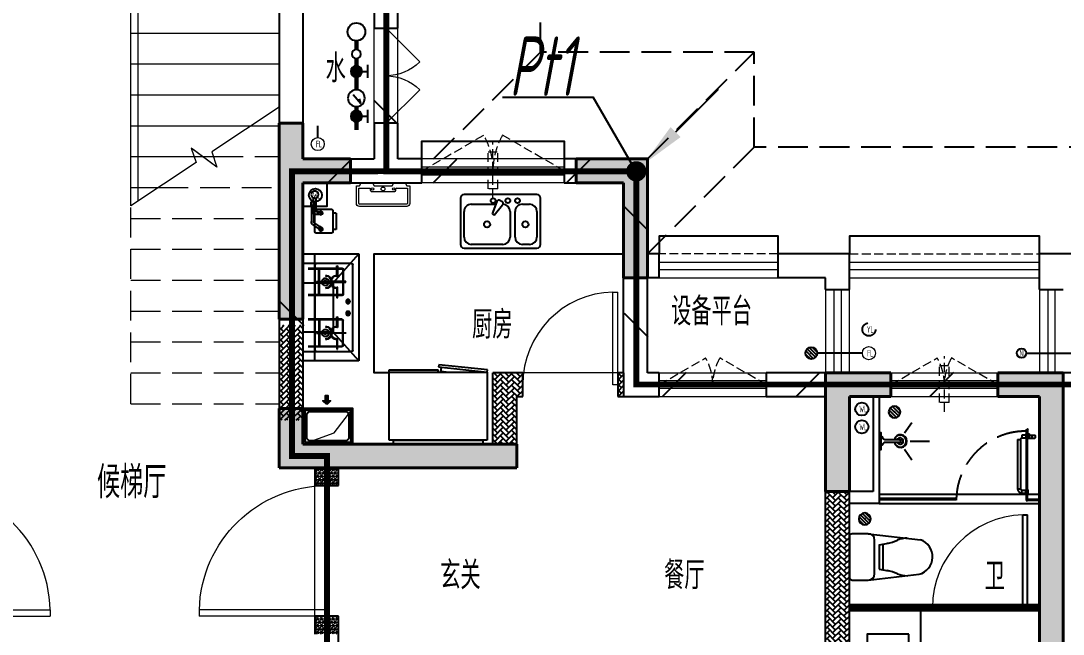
# Model space of a CAD drawing. Extents: x 3753737 to 4713801, y -857380 to 24339.
# Drawn here: x 4136638 to 4145413, y -768762 to -763600 of the extents above; entities that cross this region are included whole.
import ezdxf
from ezdxf.enums import TextEntityAlignment as Align

# ---------------------------------------------------------------- set-up
doc = ezdxf.new("R2010")
doc.units = 0
doc.header["$LTSCALE"] = 1000
doc.header["$MEASUREMENT"] = 0
for name, pattern in [('#P_--_20B1_001_t3$0$DASH', [0.35, 0.25, -0.1]), ('CENTER2', [1.125, 0.75, -0.125, 0.125, -0.125]), ('DASH', [0.35, 0.25, -0.1]), ('HIDDEN', [0.375, 0.25, -0.125])]:
    doc.linetypes.add(name, pattern=pattern)
doc.layers.get('0').update_dxf_attribs({"linetype": 'CONTINUOUS'})
for name, color, linetype in [('!!电气', 1, 'CONTINUOUS'), ('AH-FURNITURE', 1, 'CONTINUOUS'), ('CURTWALL', 4, 'CONTINUOUS'), ('DIM-照明', 7, 'CONTINUOUS'), ('IP-bath&kitchen-JOHNSON', 4, 'CONTINUOUS'), ('LVTRY', 252, 'CONTINUOUS'), ('LWIRE', 4, 'CONTINUOUS'), ('P-bath&kitchen-JOHNSON', 4, 'CONTINUOUS'), ('SHTLN', 4, 'CONTINUOUS'), ('VPIPE-中水', 122, 'CONTINUOUS'), ('VPIPE-凝结', 150, 'CONTINUOUS'), ('VPIPE-给水', 3, 'TG_J'), ('VPIPE-雨水', 4, 'DASH'), ('WALL', 252, 'CONTINUOUS'), ('WIRE-接地', 2, 'CONTINUOUS'), ('保温', 6, 'CONTINUOUS'), ('卫生间', 6, 'CONTINUOUS'), ('建筑-排气道', 252, 'CONTINUOUS'), ('污水', 3, 'CONTINUOUS'), ('看线', 185, 'CONTINUOUS'), ('给水', 4, 'CONTINUOUS')]:
    doc.layers.add(name, color=color, linetype=linetype)
for name, color, linetype, lineweight in [('COLUMN', 252, 'CONTINUOUS', 40), ('DIM_SYMB', 252, 'CONTINUOUS', 20), ('PUB_HATCH', 8, 'CONTINUOUS', 9), ('PUB_TEXT', 7, 'CONTINUOUS', 20), ('STAIR', 252, 'CONTINUOUS', 20), ('VPIPE-废水', 31, 'TG_F', 18), ('WINDOW', 146, 'CONTINUOUS', 20), ('平面-栏杆', 56, 'CONTINUOUS', 15), ('平面-看线', 252, 'CONTINUOUS', 15), ('平面-空调室内机', 176, 'CONTINUOUS', 9), ('平面-空调预留孔', 252, 'CONTINUOUS', 15), ('立面-洞口示意', 252, 'CONTINUOUS', 13)]:
    doc.layers.add(name, color=color, linetype=linetype, lineweight=lineweight)
doc.styles.add('_TCH_DIM', font='SIMPLEX', dxfattribs={"bigfont": 'GBCBIG'})
doc.styles.add('DIM_FONT', font='SIMPLEX', dxfattribs={"width": 0.7, "bigfont": 'GBCBIG'})
doc.styles.add('HZTXT', font='gbeitc.shx', dxfattribs={"width": 0.8, "height": 400, "bigfont": 'hztxt.shx'})
doc.styles.get("Standard").update_dxf_attribs({"font": 'gbenor.shx', "bigfont": 'gbcbig.shx'})
doc.styles.add('TG_LINETYPE', font='SIMPLEX', dxfattribs={"width": 0.8, "height": 3, "bigfont": 'HZTXT'})
doc.linetypes.add('TG_F', pattern='A,2,-0.3,["F",TG_LINETYPE,S=0.1,R=0,X=-0.23,Y=-0.15],0', length=2.3)
doc.linetypes.add('TG_J', pattern='A,2,-0.22,["J",TG_LINETYPE,S=0.1,R=0,X=-0.18,Y=-0.15],0', length=2.22)
pattern_1 = [(45, (0, 0), (0, 47.4157523), [100.584, -33.528]), (135, (23.708, 23.708), (3e-15, 47.4157523), [100.584, -33.528])]
pattern_2 = [(90, (0, 0), (-16.49778, 1e-15), [9.525, -19.05]), (210, (0, 0), (8.24889, -14.2874966), [9.525, -19.05]), (150, (6e-16, 9.525), (-8.24889, -14.2874966), [9.525, -19.05])]

# ---------------------------------------------------------------- blocks, each defined once
blk = doc.blocks.new('rtyg7uyhg')
at = {"layer": 'LVTRY'}
for p, q in [((193590.3, 45458.1), (193590.3, 45069.5)), ((194234.6, 45488.8), (193621, 45488.8)), ((194265.3, 45069.5), (194265.3, 45458.1)), ((193682.3, 45407), (193887.8, 45407)), ((193896.4, 45429.9), (193857.6, 45326.3)), ((193875.3, 45316), (193945.6, 45401.5)), ((193925.8, 45440.4), (193940.1, 45432.2)), ((194111.9, 45407), (194173.3, 45407)), ((193621, 45130.8), (193621, 45345.6)), ((193857.6, 45326.3), (193875.3, 45316)), ((194009.6, 45345.6), (194009.6, 45130.8)), ((194050.5, 45130.8), (194050.5, 45345.6)), ((194234.6, 45345.6), (194234.6, 45130.8)), ((193621, 45038.8), (194234.6, 45038.8)), ((193948.3, 45069.5), (193682.3, 45069.5)), ((194173.3, 45069.5), (194111.9, 45069.5))]:
    blk.add_line(p, q, dxfattribs=at)
for centre, radius in [((193866.4, 45437.7), 20.5), ((193989.2, 45437.7), 20.5), ((194071, 45437.7), 20.5), ((193815.3, 45238.2), 25.6), ((194137.5, 45238.2), 25.6)]:
    blk.add_circle(centre, radius, dxfattribs=at)
for centre, radius, start, end in [((193621, 45458.1), 30.7, 89.99999, 179.99999), ((194234.6, 45458.1), 30.7, 359.99999, 89.99999), ((193682.3, 45345.6), 61.4, 89.99999, 179.99999), ((193915.6, 45422.7), 20.5, 59.99999, 159.46231), ((193929.8, 45414.5), 20.5, 320.53767, 59.99999), ((193948.3, 45345.6), 61.4, 359.99999, 89.99999), ((194111.9, 45345.6), 61.4, 89.99999, 179.99999), ((194173.3, 45345.6), 61.4, 359.99999, 89.99999), ((193682.3, 45130.8), 61.4, 179.99999, 269.99999), ((193948.3, 45130.8), 61.4, 269.99999, 359.99999), ((194111.9, 45130.8), 61.4, 179.99999, 269.99999), ((194173.3, 45130.8), 61.4, 269.99999, 359.99999), ((193621, 45069.5), 30.7, 179.99999, 269.99999), ((194234.6, 45069.5), 30.7, 269.99999, 359.99999)]:
    blk.add_arc(centre, radius, start, end, dxfattribs=at)
at = {"layer": 'LVTRY', "style": 'DIM_FONT', "width": 0.8, "flags": 9}
for tag in ['YSIZE', 'XSIZE']:
    blk.add_attdef(tag, (193927.8, 45487.8), '', height=0.5, rotation=89.99999, dxfattribs=at)
blk = doc.blocks.new('A$C60D053AF')
at = {"layer": 'AH-FURNITURE', "color": 8}
for p, q in [((192.5, -71), (327.6, -71)), ((355.9, -82.7), (384.2, -129)), ((232.5, -90), (128.3, -90)), ((232.5, -110), (128.3, -110)), ((192.5, -91), (327.6, -91)), ((245, -129.5), (245, -122.5)), ((265, -129.5), (265, -122.5)), ((341.7, -96.9), (370, -143.2)), ((255, -281), (255, -251)), ((393, -281), (393, -251)), ((255, -281), (393, -281))]:
    blk.add_line(p, q, dxfattribs=at)
for points in [[(170, -68, 1), (170, -94), (192.5, -94), (192.5, -68)], [(268, -122.5), (268, -107, 0.414214), (248, -87), (232.5, -87), (232.5, -113), (242, -113), (242, -122.5)], [(234, -251), (414, -251, 0.414214), (424, -241), (424, -111, 0.414214), (414, -101), (234, -101, 0.414214), (224, -111), (224, -241, 0.414214)], [(242, -152, 1), (268, -152), (268, -129.5), (242, -129.5)], [(383.8, -161.2, 1), (402.2, -142.8), (386.3, -126.9), (367.9, -145.3)]]:
    blk.add_lwpolyline(points, format="xyb", close=True, dxfattribs=at)
for centre, radius in [((100, -100), 30), ((255, -152), 15), ((255, -152), 10), ((393, -152), 15), ((393, -152), 10)]:
    blk.add_circle(centre, radius, dxfattribs=at)
for radius in [40, 20]:
    blk.add_arc((327.6, -111), radius, 45, 90, dxfattribs=at)
blk = doc.blocks.new('A-Kitchen-7')
at = {"layer": 'LVTRY'}
for p, q in [((-519, 780), (-7, 834)), ((-515, 756), (-519, 780)), ((-4, 811), (-515, 756)), ((-29, 767), (-35, 806)), ((-7, 834), (-4, 811)), ((515, 780), (0, 780)), ((0, 756), (0, 780)), ((515, 756), (515, 780)), ((515, 756), (-515, 756)), ((-515, 756), (-515, 40)), ((-486, 761), (-485, 756)), ((-29, 767), (-112, 756)), ((515, 40), (515, 756)), ((-515, 40), (515, 40))]:
    blk.add_line(p, q, dxfattribs=at)
blk.add_lwpolyline([(-469, 40), (-469, 0), (469, 0), (469, 40)], close=True, dxfattribs=at)
blk = doc.blocks.new('FRSDFDGDGDRGDR')
at = {"layer": '平面-空调预留孔', "color": 252}
for p, q in [((699618.9, 775447.8), (699746.3, 775447.8)), ((699746.3, 775447.8), (699746.3, 775355.4)), ((699612.3, 775044), (699612.3, 775441.2)), ((699719.9, 775342.2), (699719.9, 775143)), ((699726.5, 775348.8), (699739.7, 775348.8)), ((699726.5, 775136.4), (699739.7, 775136.4)), ((699746.3, 775129.8), (699746.3, 775037.4)), ((699746.3, 775037.4), (699618.9, 775037.4))]:
    blk.add_line(p, q, dxfattribs=at)
blk.add_lwpolyline([(699766.1, 775166.7), (699792.5, 775153.5), (699792.5, 775057.2), (699766.1, 775044), (699766.1, 775017.6), (699618.9, 775017.6, -0.414214), (699592.5, 775044), (699592.5, 775441.2, -0.414214), (699618.9, 775467.6), (699766.1, 775467.6), (699766.1, 775441.2), (699792.5, 775428), (699792.5, 775331.6), (699766.1, 775318.4)], format="xyb", close=True, dxfattribs=at)
for centre, radius in [((699739.7, 775331.6), 10.6), ((699739.7, 775243.2), 15.8), ((699739.7, 775153.5), 10.6)]:
    blk.add_circle(centre, radius, dxfattribs=at)
for centre, start, end in [((699618.9, 775441.2), 90, 180), ((699726.5, 775342.2), 90, 180), ((699739.7, 775355.4), 270, 360), ((699726.5, 775143), 180, 270), ((699739.7, 775129.8), 0, 90), ((699618.9, 775044), 180, 270)]:
    blk.add_arc(centre, 6.6, start, end, dxfattribs=at)
blk = doc.blocks.new('*U136')
h = blk.add_hatch(color=5)
h.set_gradient(color1=(0, 0, 255), rotation=180, tint=1)
h.paths.add_polyline_path([(0, 0), (-6.35, -6.35), (-6.35, -2.159), (-15, -2.159), (-15, 2.159), (-6.35, 2.159), (-6.35, 6.35)])
at = {"color": 0, "linetype": 'Continuous'}
blk.add_lwpolyline([(0, 0), (-6.35, -6.35), (-6.35, -2.159), (-15, -2.159), (-15, 2.159), (-6.35, 2.159), (-6.35, 6.35)], close=True, dxfattribs=at)
blk = doc.blocks.new('GDGDRGDRGRD')
at = {"layer": 'PUB_HATCH'}
blk.add_hatch(color=252, dxfattribs=at).paths.add_polyline_path([(430319.8, 370173.6), (430319.8, 370443.6), (430179.8, 370443.6), (430179.8, 370428.6), (430284.8, 370428.6), (430304.8, 370408.6), (430304.8, 370208.6), (430284.8, 370188.6), (429964.8, 370188.6), (429944.8, 370208.6), (429944.8, 370408.6), (429964.8, 370428.6), (430069.8, 370428.6), (430069.8, 370443.6), (429929.8, 370443.6), (429929.8, 370173.6)])
at = {"layer": 'LVTRY', "color": 251}
for p, q in [((430080.5, 371515.4), (429864.6, 371758.3)), ((430334.8, 371758.3), (429864.6, 371758.3)), ((429864.6, 371758.3), (429864.6, 370858.3)), ((430234.8, 370858.3), (430234.8, 371758.3)), ((430334.8, 371515.4), (430080.5, 371515.4)), ((430080.5, 371515.4), (430080.5, 371100.3)), ((429864.6, 370858.3), (430080.5, 371100.3)), ((430080.5, 371100.3), (430334.8, 371100.3)), ((429864.6, 370858.3), (430334.8, 370858.3))]:
    blk.add_line(p, q, dxfattribs=at)
at = {"layer": 'LVTRY'}
for p, q in [((429914.8, 370948.3), (429914.8, 371668.3)), ((429924.8, 371678.3), (430324.8, 371678.3)), ((429994.8, 371628.3), (429994.8, 371418.3)), ((429999.8, 371628.3), (429999.8, 371418.3)), ((430289.8, 371638.3), (430004.8, 371638.3)), ((430289.8, 371633.3), (430004.8, 371633.3)), ((430045.1, 371658.3), (430045.1, 371568.3)), ((430049.6, 371658.3), (430045.1, 371658.3)), ((430049.6, 371568.3), (430049.6, 371658.3)), ((430194.8, 371418.3), (430194.8, 371628.3)), ((430199.8, 371418.3), (430199.8, 371628.3)), ((430234.8, 371668.3), (430234.8, 370948.3)), ((430045.1, 371568.3), (430049.6, 371568.3)), ((429974.8, 371525.6), (430102.3, 371525.6)), ((429974.8, 371521.1), (429974.8, 371525.6)), ((430102.3, 371521.1), (429974.8, 371521.1)), ((430045.1, 371388.3), (430045.1, 371478.3)), ((430045.1, 371478.3), (430049.6, 371478.3)), ((430049.6, 371478.3), (430049.6, 371388.3)), ((430219.8, 371525.6), (430092.3, 371525.6)), ((430092.3, 371525.6), (430092.3, 371521.1)), ((430092.3, 371521.1), (430219.8, 371521.1)), ((430102.3, 371525.6), (430102.3, 371521.1)), ((430219.8, 371521.1), (430219.8, 371525.6)), ((430234.8, 371100.3), (430234.8, 371515.4)), ((429935.4, 371358.3), (429974.2, 371358.3)), ((429954.8, 371338.9), (429954.8, 371377.7)), ((430004.8, 371413.3), (430289.8, 371413.3)), ((430004.8, 371408.3), (430289.8, 371408.3)), ((430049.6, 371388.3), (430045.1, 371388.3)), ((429954.8, 371238.9), (429954.8, 371277.7)), ((429935.4, 371258.3), (429974.2, 371258.3)), ((429994.8, 370988.3), (429994.8, 371198.3)), ((429999.8, 370988.3), (429999.8, 371198.3)), ((430004.8, 371208.3), (430289.8, 371208.3)), ((430004.8, 371203.3), (430289.8, 371203.3)), ((430045.1, 371228.3), (430045.1, 371138.3)), ((430049.6, 371228.3), (430045.1, 371228.3)), ((430049.6, 371138.3), (430049.6, 371228.3)), ((430194.8, 371198.3), (430194.8, 370988.3)), ((430199.8, 371198.3), (430199.8, 370988.3)), ((430102.3, 371095.6), (429974.8, 371095.6)), ((429974.8, 371095.6), (429974.8, 371091.1)), ((430045.1, 371138.3), (430049.6, 371138.3)), ((430092.3, 371091.1), (430092.3, 371095.6)), ((430092.3, 371095.6), (430219.8, 371095.6)), ((430102.3, 371091.1), (430102.3, 371095.6)), ((430219.8, 371095.6), (430219.8, 371091.1)), ((429974.8, 371091.1), (430102.3, 371091.1)), ((430045.1, 370958.3), (430045.1, 371048.3)), ((430045.1, 371048.3), (430049.6, 371048.3)), ((430049.6, 371048.3), (430049.6, 370958.3)), ((430219.8, 371091.1), (430092.3, 371091.1)), ((430324.8, 370938.3), (429924.8, 370938.3)), ((430289.8, 370983.3), (430004.8, 370983.3)), ((430289.8, 370978.3), (430004.8, 370978.3)), ((430049.6, 370958.3), (430045.1, 370958.3))]:
    blk.add_line(p, q, dxfattribs=at)
at = {"layer": 'LVTRY', "color": 252}
for p, q in [((430069.8, 370428.6), (430069.8, 370443.6)), ((430179.8, 370428.6), (430179.8, 370443.6))]:
    blk.add_line(p, q, dxfattribs=at)
at = {"layer": 'LVTRY'}
blk.add_lwpolyline([(429608.8, 370758.3), (429734.8, 370758.3), (429734.8, 371758.3), (427634.8, 371758.3)], dxfattribs=at)
at = {"layer": 'LVTRY', "color": 252}
for points in [[(430334.8, 370158.6), (429914.8, 370158.6), (429914.8, 370458.6), (430334.8, 370458.6)], [(430319.8, 370173.6), (429929.8, 370173.6), (429929.8, 370443.6), (430319.8, 370443.6)], [(429964.8, 370428.6), (430284.8, 370428.6), (430304.8, 370408.6), (430304.8, 370208.6), (430284.8, 370188.6), (429964.8, 370188.6), (429944.8, 370208.6), (429944.8, 370408.6), (429964.8, 370428.6)]]:
    blk.add_lwpolyline(points, close=True, dxfattribs=at)
at = {"layer": 'LVTRY'}
for centre, radius in [((430147.3, 371523.3), 29.7), ((430147.3, 371523.3), 11.7), ((429954.8, 371358.3), 17), ((429954.8, 371258.3), 17), ((430147.3, 371093.3), 29.7), ((430147.3, 371093.3), 11.7)]:
    blk.add_circle(centre, radius, dxfattribs=at)
for centre, radius, start, end in [((429924.8, 371668.3), 10, 90, 180), ((430004.8, 371628.3), 10, 90, 180), ((430004.8, 371628.3), 5, 90, 180), ((430189.8, 371628.3), 10, 0, 90), ((430189.8, 371628.3), 5, 0, 90), ((430224.8, 371668.3), 10, 0, 90), ((430047.3, 371523.3), 56.7, 2.27424, 87.72576), ((430047.3, 371523.3), 52.2, 2.47041, 87.52959), ((430147.3, 371523.3), 56.7, 92.27424, 177.72576), ((430147.3, 371523.3), 52.2, 92.47041, 177.52959), ((430047.3, 371523.3), 56.7, 272.27424, 357.72576), ((430047.3, 371523.3), 52.2, 272.47041, 357.52959), ((430147.3, 371523.3), 56.7, 182.27424, 267.72576), ((430147.3, 371523.3), 52.2, 182.47041, 267.52959), ((430004.8, 371418.3), 10, 180, 270), ((430004.8, 371418.3), 5, 180, 270), ((430189.8, 371418.3), 5, 270, 0), ((430189.8, 371418.3), 10, 270, 0), ((430004.8, 371198.3), 10, 90, 180), ((430004.8, 371198.3), 5, 90, 180), ((430189.8, 371198.3), 10, 0, 90), ((430189.8, 371198.3), 5, 0, 90), ((430047.3, 371093.3), 56.7, 2.27424, 87.72576), ((430047.3, 371093.3), 52.2, 2.47041, 87.52959), ((430147.3, 371093.3), 56.7, 92.27424, 177.72576), ((430147.3, 371093.3), 52.2, 92.47041, 177.52959), ((430047.3, 371093.3), 56.7, 272.27424, 357.72576), ((430047.3, 371093.3), 52.2, 272.47041, 357.52959), ((430147.3, 371093.3), 56.7, 182.27424, 267.72576), ((430147.3, 371093.3), 52.2, 182.47041, 267.52959), ((429924.8, 370948.3), 10, 180, 270), ((430004.8, 370988.3), 10, 180, 270), ((430004.8, 370988.3), 5, 180, 270), ((430189.8, 370988.3), 5, 270, 0), ((430189.8, 370988.3), 10, 270, 0), ((430224.8, 370948.3), 10, 270, 0)]:
    blk.add_arc(centre, radius, start, end, dxfattribs=at)
at = {"layer": '立面-洞口示意', "color": 252}
blk.add_lwpolyline([(430334.8, 370158.6), (430071.3, 370252.5), (429914.8, 370458.6)], dxfattribs=at)
at = {"xscale": -1, "rotation": 270}
blk.add_blockref('FRSDFDGDGDRGDR', (-345582.7, -327434.2), dxfattribs=at)
at = {"xscale": -1}
blk.add_blockref('rtyg7uyhg', (622599.6, 326769.5), dxfattribs=at)
at = {"rotation": 270}
blk.add_blockref('A$C60D053AF', (430334.8, 372358.3), dxfattribs=at)
at = {"layer": 'LVTRY', "color": 1, "extrusion": (0, 0, -1), "xscale": -0.7999999999883585, "yscale": 0.7999999999883585, "zscale": -0.7999999999883585}
blk.add_blockref('A-Kitchen-7', (-429196.8, 370158.6), dxfattribs=at)
at = {"layer": '建筑-排气道', "xscale": -5, "yscale": 5, "zscale": 5, "rotation": 90}
blk.add_blockref('*U136', (430134.7, 370490.9), dxfattribs=at)
blk = doc.blocks.new('GFDGFSDFGD')
at = {"layer": 'PUB_HATCH'}
for points in [[(434616.6, 374623.7), (435016.6, 374623.7), (435016.6, 374823.7), (434616.6, 374823.7), (434616.6, 375123.7), (434416.6, 375123.7), (434416.6, 373473.7), (434616.6, 373473.7)], [(436916.7, 374823.7), (436916.7, 374623.7), (437316.6, 374623.7), (437316.6, 373823.7), (437516.6, 373823.7), (437516.6, 374823.7)], [(439566.5, 373023.7), (439016.6, 373023.7), (439016.6, 372023.7), (439216.6, 372023.7), (439216.6, 372823.7), (439566.5, 372823.7)], [(440466.6, 373023.7), (440466.6, 372823.7), (440816.6, 372823.7), (440816.6, 370023.7), (441016.6, 370023.7), (441016.6, 373023.7)], [(436416.8, 372423.2), (436216.6, 372424), (434616.6, 372424), (434616.6, 372724), (434416.6, 372724), (434416.6, 372224), (436416.6, 372224)]]:
    blk.add_hatch(color=256, dxfattribs=at).paths.add_polyline_path(points)
at = {"layer": 'COLUMN', "color": 252}
for p, q in [((434616.6, 375123.7), (434416.6, 375123.7)), ((434416.6, 375123.7), (434416.6, 373473.7)), ((434616.6, 374823.7), (434616.6, 375123.7)), ((435016.6, 374823.7), (434616.6, 374823.7)), ((435016.6, 374623.7), (435016.6, 374823.7)), ((436916.7, 374823.7), (436916.7, 374623.7)), ((437516.6, 374823.7), (436916.7, 374823.7)), ((437516.6, 373823.7), (437516.6, 374823.7)), ((434616.6, 374623.7), (435016.6, 374623.7)), ((434616.6, 373473.7), (434616.6, 374623.7)), ((436916.7, 374623.7), (437316.6, 374623.7)), ((437316.6, 374623.7), (437316.6, 373823.7)), ((437316.6, 373823.7), (437516.6, 373823.7)), ((434416.6, 373473.7), (434616.6, 373473.7)), ((439566.5, 373023.7), (439016.6, 373023.7)), ((439016.6, 373023.7), (439016.6, 372023.7)), ((439566.5, 372823.7), (439566.5, 373023.7)), ((440466.6, 373023.7), (440466.6, 372823.7)), ((441016.6, 373023.7), (440466.6, 373023.7)), ((441016.6, 370023.7), (441016.6, 373023.7)), ((439216.6, 372023.7), (439216.6, 372823.7)), ((439216.6, 372823.7), (439566.5, 372823.7)), ((440466.6, 372823.7), (440816.6, 372823.7)), ((440816.6, 372823.7), (440816.6, 370023.7)), ((434616.6, 372724), (434416.6, 372724)), ((434416.6, 372724), (434416.6, 372224)), ((434616.6, 372424), (434616.6, 372724)), ((436216.6, 372424), (434616.6, 372424)), ((436416.8, 372423.2), (436216.6, 372424)), ((436416.6, 372224), (436416.8, 372423.2)), ((434416.6, 372224), (436416.6, 372224)), ((439016.6, 372023.7), (439216.6, 372023.7))]:
    blk.add_line(p, q, dxfattribs=at)
blk = doc.blocks.new('GDFGDGRD')
at = {"layer": '保温', "linetype": 'ByBlock', "ltscale": 10}
h = blk.add_hatch(dxfattribs=at)
h.set_pattern_fill('AR-HBONE', color=251, scale=55)
h.set_pattern_definition(pattern_1)
h.paths.add_polyline_path([(434616.6, 372623.9), (434416.6, 372623.9), (434416.5, 373423.7), (434616.5, 373423.7)])
h = blk.add_hatch(dxfattribs=at)
h.set_pattern_fill('AR-HBONE', color=251, scale=55)
h.set_pattern_definition(pattern_1)
h.paths.add_polyline_path([(436215.3, 372423.6), (436216.6, 373023.7), (436416.6, 373023.7), (436415.3, 372423.6)])
h = blk.add_hatch(dxfattribs=at)
h.set_pattern_fill('AR-HBONE', color=251, scale=55)
h.set_pattern_definition(pattern_1)
h.paths.add_polyline_path([(436416.6, 372823.7), (436416.6, 373023.7), (436466.6, 373023.7), (436466.6, 372823.7)])
h = blk.add_hatch(dxfattribs=at)
h.set_pattern_fill('AR-HBONE', color=251, scale=55)
h.set_pattern_definition(pattern_1)
h.paths.add_polyline_path([(437266.6, 372823.7), (437266.6, 373023.7), (437316.6, 373023.7), (437316.6, 372823.7)])
at = {"layer": '保温', "linetype": 'Continuous', "ltscale": 10}
h = blk.add_hatch(dxfattribs=at)
h.set_pattern_fill('HEX', color=251, scale=10, angle=90, style=0)
h.set_pattern_definition(pattern_2)
h.paths.add_polyline_path([(434916.6, 372073.7), (434716.6, 372073.7), (434716.5, 372223.7), (434916.5, 372223.7)])
at = {"layer": '保温', "linetype": 'ByBlock', "ltscale": 10}
h = blk.add_hatch(dxfattribs=at)
h.set_pattern_fill('AR-HBONE', color=251, scale=55)
h.set_pattern_definition(pattern_1)
h.paths.add_polyline_path([(439016.6, 370023.7), (439016.6, 372023.7), (439216.6, 372023.7), (439216.6, 370023.7)])
at = {"layer": '保温', "linetype": 'Continuous', "ltscale": 10}
h = blk.add_hatch(dxfattribs=at)
h.set_pattern_fill('HEX', color=251, scale=10, angle=90, style=0)
h.set_pattern_definition(pattern_2)
h.paths.add_polyline_path([(434916.6, 370823.7), (434716.6, 370823.7), (434716.5, 370973.7), (434916.5, 370973.7)])
at = {"layer": '保温', "color": 251, "linetype": 'ByBlock', "ltscale": 10}
blk.add_line((437316.6, 373023.7), (437316.6, 372823.7), dxfattribs=at)
blk = doc.blocks.new('A$C2705576B')
at = {"layer": '给水'}
h = blk.add_hatch(color=252, dxfattribs=at)
edge = h.paths.add_edge_path()
edge.add_arc((417.5, -1741.2), 47.2, 0, 360)
h = blk.add_hatch(color=252, dxfattribs=at)
edge = h.paths.add_edge_path()
edge.add_arc((794.7, -1741.2), 47.2, 0, 360)
at = {"layer": '给水', "color": 252}
for p, q in [((363.1, -1645.4), (471.8, -1645.4)), ((417.5, -1741.2), (417.5, -1645.4)), ((740.3, -1645.4), (849, -1645.4)), ((794.7, -1741.2), (794.7, -1645.4)), ((601.1, -1768.1), (525.3, -1704.3)), ((525.3, -1704.3), (564, -1715))]:
    blk.add_line(p, q, dxfattribs=at)
at = {"layer": '给水', "color": 252, "const_width": 35.4}
for points in [[(499.1, -1741.2), (302.5, -1741.2)], [(903.5, -1741.2), (640.6, -1741.2)], [(1052.8, -1741.2), (978.5, -1741.2)]]:
    blk.add_lwpolyline(points, dxfattribs=at)
at = {"layer": '给水', "color": 252}
for centre, radius in [((417.5, -1741.2), 47.2), ((569.8, -1741.2), 70.8), ((794.7, -1741.2), 47.2), ((941, -1741.2), 37.5)]:
    blk.add_circle(centre, radius, dxfattribs=at)
blk = doc.blocks.new('dongkong')
at = {"layer": '平面-空调预留孔', "color": 8, "linetype": 'HIDDEN', "ltscale": 0.3}
for p, q in [((-603796, 210899.9), (-603796, 210431.5)), ((-603836, 210821), (-603836, 210510.8)), ((-603836, 210821), (-603756, 210821)), ((-603756, 210821), (-603756, 210510.8))]:
    blk.add_line(p, q, dxfattribs=at)
blk.add_lwpolyline([(-603756, 210510.8), (-603836, 210510.8)], dxfattribs=at)
blk = doc.blocks.new('$lvtry$00000171')
for p, q in [((-74, 11), (-11, 74)), ((-70, -27), (27, 70)), ((-53, -53), (53, 53)), ((-27, -70), (70, 27)), ((11, -74), (74, -11))]:
    blk.add_line(p, q)
blk.add_circle((0, 0), 75)
blk.add_point((0, 0))
blk = doc.blocks.new('DSGDFGF')
blk.add_hatch(color=252).paths.add_polyline_path([(677792.1, 343575.9), (677790.9, 343578.7), (677782.6, 343575.2), (677783.8, 343572.5)])
at = {"color": 252}
for p, q in [((677781, 343575.1), (677792.8, 343580)), ((677781.6, 343574.8), (677782.2, 343575)), ((677781.8, 343558.8), (677784, 343558.3)), ((677784, 343558.3), (677781.8, 343558.3)), ((677792.6, 343568.1), (677782.1, 343568.1)), ((677792.6, 343566.8), (677782.1, 343566.8)), ((677782.2, 343575), (677783.5, 343571.8)), ((677782.3, 343566.8), (677782.3, 343547.2)), ((677783.5, 343571.8), (677792.7, 343575.6)), ((677787.3, 343577.7), (677787.3, 343538.6)), ((677792.9, 343558.9), (677790.7, 343558.4)), ((677790.7, 343558.4), (677792.9, 343558.4)), ((677791.4, 343578.9), (677793.1, 343579.6)), ((677791.4, 343578.9), (677792.7, 343575.6)), ((677792.3, 343566.8), (677792.3, 343545.4)), ((676440.6, 342778.8), (676375.8, 342843.6)), ((676457.7, 342790), (676387, 342860.7)), ((676468.9, 342807.1), (676404.1, 342871.9)), ((676471.8, 342832.4), (676429.4, 342874.8)), ((677752.3, 342860.3), (677792.3, 342860.3)), ((677752.3, 342080.3), (677752.3, 342860.3)), ((677792.3, 342080.3), (677792.3, 342860.3)), ((676415.3, 342775.8), (676372.8, 342818.3)), ((676292.3, 342675.2), (676292.3, 342335.2)), ((676451.7, 342700.2), (676317.3, 342700.2)), ((676451.7, 342700.2), (676891.6, 342650.1)), ((676505, 342363.4), (676505, 342646.9)), ((676543.6, 342608.4), (676622.4, 342622)), ((676543.6, 342608.4), (676543.6, 342402)), ((676575.6, 342613.9), (676575.6, 342396.5)), ((676543.6, 342402), (676622.4, 342388.4)), ((676451.7, 342310.2), (676879.4, 342358.9)), ((676317.3, 342310.2), (676451.7, 342310.2)), ((677792.3, 342080.3), (677752.3, 342080.3))]:
    blk.add_line(p, q, dxfattribs=at)
for points in [[(676792.3, 341855.3), (676442.3, 341855.3), (676442.3, 341355.6), (676792.3, 341355.6)], [(676357.2, 341735.5), (676357.2, 341675.5), (676417.2, 341675.5), (676417.2, 341735.5)], [(676412.2, 341708.5), (676412.2, 341702.5), (676362.2, 341702.5), (676362.2, 341708.5)], [(676387.2, 341585.5), (676387.2, 341625.5), (676367.2, 341625.5), (676367.2, 341585.5)], [(676387.2, 341625.5), (676387.2, 341585.5), (676552.2, 341585.5), (676552.2, 341625.5)], [(676357.2, 341475.5), (676357.2, 341535.5), (676417.2, 341535.5), (676417.2, 341475.5)], [(676412.2, 341502.5), (676412.2, 341508.5), (676362.2, 341508.5), (676362.2, 341502.5)]]:
    blk.add_lwpolyline(points, close=True, dxfattribs=at)
blk.add_lwpolyline([(676417.2, 341625.5), (676417.2, 341635.5), (676357.2, 341635.5), (676357.2, 341575.5), (676417.2, 341575.5), (676417.2, 341585.5)], dxfattribs=at)
blk.add_circle((676593.5, 341605.5), 26, dxfattribs=at)
for centre, radius, start, end in [((677793.5, 343561.9), 13.5, 155.15235, 208.97795), ((677800.8, 343573.5), 20.5, 177.99149, 196.90025), ((677781.4, 343574.2), 1, 111.52657, 175.76516), ((677800.9, 343573.5), 19.5, 177.46581, 196.24837), ((677781.9, 343574.4), 0.5, 112.73297, 178.05418), ((677796, 343562.2), 14.6, 161.89734, 193.71468), ((677782.1, 343555.6), 0.5, 208.97795, 24.22835), ((677791.2, 343559.6), 9.42, 188.01541, 204.22835), ((677781.4, 343560.5), 11.7, 335.41865, 349.51767), ((677792.5, 343555.5), 0.5, 155.41865, 330.15022), ((677816.4, 343571), 24, 160.76087, 187.04874), ((677781, 343562.3), 12.4, 343.94508, 21.34777), ((677793.2, 343578.9), 1.17, 340.04011, 112.53297), ((677781.3, 343561.9), 13.4, 330.15022, 25.08154), ((677793.2, 343579.1), 0.5, 340.76087, 112.53297), ((677813.7, 343571.4), 20.6, 160.04011, 190.84731), ((676317.3, 342675.2), 25, 90, 180), ((676451.7, 342646.9), 53.3, 0, 90), ((676566.3, 342910.4), 293.8, 278.51718, 296.46315), ((676779.2, 342438.8), 224.1, 90, 111.47978), ((676839.7, 342506.4), 152.8, 285.07732, 70.11812), ((676317.3, 342335.2), 25, 180, 270), ((676451.7, 342363.4), 53.3, 270, 0), ((676566.3, 342100), 293.8, 63.53685, 81.48282), ((676779.2, 342571.5), 224.1, 248.52022, 270)]:
    blk.add_arc(centre, radius, start, end, dxfattribs=at)
at = {"color": 252, "lineweight": 13}
blk.add_arc((677772.3, 342080.3), 780, 91.46928, 180, dxfattribs=at)
at = {"color": 252, "extrusion": (0, 0, -1)}
blk.add_ellipse((676422.3, 342825.3), major_axis=(-35.4, 35.4), ratio=1, start_param=5.497787, end_param=11.780972, dxfattribs=at)
at = {"color": 252}
blk.add_open_spline([(677782.3, 343547.2), (677783.2, 343546.4), (677785, 343544.8), (677788.2, 343548.5), (677790.8, 343546.6), (677792.3, 343545.4)], degree=3, knots=[0, 0, 0, 0, 3.066329, 6.218313, 11.124135, 11.124135, 11.124135, 11.124135], dxfattribs=at)
blk.add_point((676422.3, 342825.3), dxfattribs=at)
at = {"layer": 'CURTWALL', "color": 252}
for p, q in [((676292.3, 342105.3), (677892.3, 342105.3)), ((676292.3, 342105.3), (676292.3, 342055.3)), ((676292.3, 342088.7), (677892.3, 342088.7)), ((676292.3, 342072), (677892.3, 342072)), ((676292.3, 342055.3), (677892.3, 342055.3)), ((677892.3, 342105.3), (677892.3, 342055.3))]:
    blk.add_line(p, q, dxfattribs=at)
at = {"layer": 'IP-bath&kitchen-JOHNSON', "color": 252}
for p, q in [((676492.3, 343855.3), (676492.3, 343055)), ((676542.3, 343855.3), (676542.3, 342955)), ((676755.5, 343548.5), (676817.3, 343638)), ((676542.3, 343553.9), (676542.4, 343406.7)), ((676715.9, 343490.9), (676591.6, 343490.9)), ((676715.9, 343469.9), (676591.6, 343469.9)), ((676803.7, 343480.3), (676967, 343480.3)), ((676755.5, 343412.1), (676817.3, 343322.7)), ((676492.3, 343055), (676292.3, 343055)), ((676542.3, 343035), (677892.3, 343035)), ((676542.3, 342955), (676292.3, 342955)), ((676542.3, 343000), (677192.3, 343000)), ((676542.3, 342990), (677192.3, 342990)), ((676542.3, 342955), (677892.3, 342955)), ((677192.3, 342990), (677192.3, 343000)), ((677892.3, 342990), (677792.3, 342990)), ((677792.3, 342980), (677792.3, 342990)), ((677892.3, 342980), (677792.3, 342980))]:
    blk.add_line(p, q, dxfattribs=at)
blk.add_lwpolyline([(676542.3, 343553.9), (676558.1, 343553.9), (676558.1, 343406.7), (676542.4, 343406.7)], dxfattribs=at)
for points in [[(676573, 343506.6, 0.364142), (676558.1, 343518.1, 0.020495)], [(676573, 343454, -0.364142), (676558.1, 343442.6, -0.020495)], [(676591.6, 343490.9, -0.21439), (676573, 343506.6, -7.649644)], [(676591.8, 343469.9, 0.214893), (676573, 343454, 7.649644)]]:
    blk.add_lwpolyline(points, format="xyb", dxfattribs=at)
blk.add_arc((676715.9, 343480.4), 10.5, 270.00849, 90.00849, dxfattribs=at)
for centre, major_axis, ratio, start_param, end_param in [((676723.6, 343480.4), (0, 53.6), 0.987577, 1.76809, 7.656688), ((676721.1, 343480.4), (0, -51), 0.990052, -1.36297, 4.504563), ((676720.1, 343480.4), (0, -26.8), 0.994812, -1.167677, 4.309269), ((676707.1, 343492.9), (-1.43, 0), 0.85, 4.712389, 10.995574), ((676707.1, 343467.9), (-1.43, 0), 0.85, -1.570796, 4.712389), ((676731.5, 343492.9), (-1.43, 0), 0.85, 4.712389, 10.995574), ((676731.5, 343467.9), (-1.43, 0), 0.85, 4.712389, 10.995574)]:
    blk.add_ellipse(centre, major_axis=major_axis, ratio=ratio, start_param=start_param, end_param=end_param, dxfattribs=at)
at = {"layer": 'LVTRY', "color": 252}
for p, q in [((676292.3, 341155.3), (676292.3, 342055.3)), ((676292.3, 342055.3), (676892.3, 342055.3)), ((676892.3, 342055.3), (676892.3, 341155.3)), ((676892.3, 341155.3), (676292.3, 341155.3))]:
    blk.add_line(p, q, dxfattribs=at)
at = {"layer": 'P-bath&kitchen-JOHNSON', "color": 252}
for p, q in [((677782.2, 343542.4), (677788.6, 343542.4)), ((677782.2, 343512.4), (677782.2, 343542.4)), ((677792.3, 343566.8), (677782.3, 343566.8)), ((677782.3, 343566.8), (677782.3, 342980)), ((677785.1, 343542.4), (677787.4, 343540.1)), ((677785.1, 343523.3), (677785.1, 343542.4)), ((677788.6, 343542.4), (677790.3, 343540.6)), ((677788.6, 343540.1), (677788.6, 343542.4)), ((677792.3, 342980), (677792.3, 343566.8)), ((677803.9, 343542.4), (677806.8, 343542.4)), ((677803.9, 343542.4), (677803.9, 343512.4)), ((677806.8, 343542.4), (677809.1, 343540.1)), ((677806.8, 343542.4), (677806.8, 343524.9)), ((677709.2, 343493.7), (677709.2, 343078.1)), ((677709.2, 343493.7), (677734.6, 343493.7)), ((677734.6, 343493.7), (677734.6, 343078.1)), ((677745, 343529.5), (677745, 343504.1)), ((677776.6, 343529.5), (677745, 343529.5)), ((677776.6, 343504.1), (677745, 343504.1)), ((677782.2, 343512.4), (677788.6, 343512.4)), ((677785.1, 343531.5), (677785.1, 343512.4)), ((677785.1, 343512.4), (677787.4, 343514.7)), ((677787.4, 343524.9), (677787.4, 343540.1)), ((677787.4, 343524.9), (677787.4, 343514.7)), ((677788.6, 343514.7), (677788.6, 343512.4)), ((677788.6, 343512.4), (677790.3, 343514.1)), ((677790.3, 343540.1), (677790.3, 343540.6)), ((677790.3, 343514.7), (677790.3, 343514.1)), ((677798.5, 343529.5), (677853.2, 343529.5)), ((677798.5, 343504.1), (677853.2, 343504.1)), ((677803.9, 343512.4), (677806.8, 343512.4)), ((677806.8, 343512.4), (677806.8, 343529.8)), ((677806.8, 343512.4), (677809.1, 343514.7)), ((677809.1, 343514.7), (677809.1, 343540.1)), ((677830.2, 343504.1), (677830.2, 343529.5)), ((677709.2, 343078.1), (677734.6, 343078.1)), ((677744.9, 343042.3), (677744.9, 343067.7)), ((677744.9, 343067.7), (677776.6, 343067.7)), ((677744.9, 343042.3), (677776.6, 343042.3)), ((677778.9, 343070), (677776.6, 343067.7)), ((677776.6, 343067.7), (677776.6, 343042.3)), ((677778.9, 343040), (677776.6, 343042.3)), ((677778.9, 343070), (677778.9, 343040)), ((677781.8, 343070), (677778.9, 343070)), ((677781.8, 343040), (677778.9, 343040)), ((677781.8, 343070), (677781.8, 343040)), ((677793.3, 343070), (677796.2, 343070)), ((677793.3, 343040), (677793.3, 343070)), ((677793.3, 343040), (677796.2, 343040)), ((677796.2, 343040), (677796.2, 343070)), ((677796.2, 343070), (677797.9, 343068.3)), ((677797.9, 343041.8), (677797.9, 343068.3)), ((677782.3, 342980), (677792.3, 342980))]:
    blk.add_line(p, q, dxfattribs=at)
at = {"layer": 'P-bath&kitchen-JOHNSON', "color": 252, "linetype": 'DASH'}
blk.add_arc((677778.5, 342977.6), 586.2, 89.79672, 179.39224, dxfattribs=at)
at = {"layer": 'P-bath&kitchen-JOHNSON', "color": 252}
blk.add_arc((677844.7, 343516.8), 15.3, 304.05298, 55.96165, dxfattribs=at)
for centre, major_axis, start_param, end_param in [((677745, 343493.7), (0, 10.4), 0, 1.570796), ((677744.9, 343078.1), (0, 35.7), 1.570796, 3.141593), ((677744.9, 343078.1), (0, 10.4), 1.570796, 3.141593)]:
    blk.add_ellipse(centre, major_axis=major_axis, ratio=1, start_param=start_param, end_param=end_param, dxfattribs=at)
at = {"layer": 'LVTRY', "color": 252, "xscale": -0.6666666667107826, "yscale": 0.6666666667107826}
blk.add_blockref('$lvtry$00000171', (676672.3, 343725.3), dxfattribs=at)
blk = doc.blocks.new('A$C1F074C3D')
at = {"layer": 'DIM_SYMB'}
blk.add_lwpolyline([(-625, 4290, 0, 0, 0), (-625, 2580, 64, 0, 0), (-625, 2340, 0, 0, 0)], format="xyseb", dxfattribs=at)
at = {"layer": 'STAIR', "color": 252}
for p, q in [((-1250, 1664), (-1250, 4160)), ((-1250, 4160), (0, 4160)), ((-1190, 4160), (-1190, 1703.5)), ((0, 2496), (0, 4160)), ((-1250, 3900), (0, 3900)), ((-1250, 3640), (0, 3640)), ((-1250, 3380), (0, 3380)), ((-1250, 3120), (0, 3120)), ((-1250, 2860), (0, 2860)), ((-1250, 2600), (0, 2600)), ((0, 2496), (-566.8, 2118.7)), ((-1250, 2340), (-234.4, 2340)), ((-523.7, 1990.8), (-740.3, 2150.2)), ((-740.3, 2150.2), (-699.8, 2030.2)), ((-566.8, 2118.7), (-523.7, 1990.8)), ((-1250, 2080), (-716.6, 2080)), ((-699.8, 2030.2), (-1250, 1664)), ((-644.8, 2080), (-553.8, 2080)), ((-1250, 1820), (-1015.6, 1820))]:
    blk.add_line(p, q, dxfattribs=at)
at = {"layer": 'STAIR', "color": 252, "linetype": '#P_--_20B1_001_t3$0$DASH'}
for p, q in [((0, 2496), (-566.8, 2118.7)), ((0, 0), (0, 2496)), ((-234.4, 2340), (0, 2340)), ((-523.7, 1990.8), (-740.3, 2150.2)), ((-740.3, 2150.2), (-699.8, 2030.2)), ((-566.8, 2118.7), (-523.7, 1990.8)), ((-699.8, 2030.2), (-1250, 1664)), ((-716.6, 2080), (-644.8, 2080)), ((-553.8, 2080), (0, 2080)), ((-1015.6, 1820), (0, 1820)), ((-1250, 0), (-1250, 1664)), ((-1250, 1560), (0, 1560)), ((-1250, 1300), (0, 1300)), ((-1250, 1040), (0, 1040)), ((-1250, 780), (0, 780)), ((-1250, 520), (0, 520)), ((-1250, 260), (0, 260)), ((-1250, 0), (0, 0))]:
    blk.add_line(p, q, dxfattribs=at)
at = {"layer": 'DIM_SYMB', "color": 7, "style": '_TCH_DIM'}
blk.add_text('上', height=270.1, dxfattribs=at).set_placement((-708.4, 4374))
blk = doc.blocks.new('A$C148B7D8E')
at = {"layer": '卫生间', "color": 252, "linetype": 'DASH'}
for p, q in [((15200, 9900), (16100, 10800)), ((17000, 9900), (17900, 10800)), ((17900, 10000), (17000, 9100))]:
    blk.add_line(p, q, dxfattribs=at)
blk.add_lwpolyline([(25100, 9000), (24300, 9000), (24300, 10000), (17900, 10000), (17900, 10800), (16100, 10800), (16100, 12200)], dxfattribs=at)
blk = doc.blocks.new('$DorLib2D$00000001')
for p, q in [((0.45, 0.975), (0.5, 0.975)), ((0.45, 0), (0.45, 0.975)), ((0.5, 0), (0.5, 0.975)), ((0.5, 0), (0.45, 0))]:
    blk.add_line(p, q)
at = {"lineweight": 13}
blk.add_arc((0.475, 0), 0.975, 91.46928, 180, dxfattribs=at)
blk = doc.blocks.new('$DorLib2D$00000116')
at = {"color": 0}
for p, q in [((-0.5, 0), (-0.146, 0.354)), ((0.5, 0), (0.146, 0.354))]:
    blk.add_line(p, q, dxfattribs=at)
for centre, start, end in [((-0.5, 0), 0, 45), ((0.5, 0), 135, 180)]:
    blk.add_arc(centre, 0.5, start, end, dxfattribs=at)
blk = doc.blocks.new('$WINLIB2D$00000001')
at = {"color": 0}
for points in [[(-0.5, 0.5), (-0.5, -0.5)], [(-0.5, 0.5), (0.5, 0.5)], [(0.5, -0.5), (0.5, 0.5)], [(0.5, 0.1667), (-0.5, 0.1667)], [(0.5, -0.1667), (-0.5, -0.1667)], [(-0.5, -0.5), (0.5, -0.5)]]:
    blk.add_lwpolyline(points, dxfattribs=at)
blk = doc.blocks.new('A$C66B635E3')
at = {"layer": 'IP-bath&kitchen-JOHNSON', "color": 252}
blk.add_lwpolyline([(14200, 10800), (14200, 10600), (14000, 10600)], dxfattribs=at)
at = {"layer": 'VPIPE-中水', "color": 252, "linetype": 'Continuous'}
for centre in [(14105.2, 10695), (18705.2, 8895), (18705.2, 8745)]:
    blk.add_circle(centre, 55, dxfattribs=at)
at = {"layer": 'VPIPE-凝结', "color": 252}
blk.add_line((14125, 11180), (14125, 11278), dxfattribs=at)
at = {"layer": 'VPIPE-凝结', "color": 252, "ltscale": 0.1}
for p, q in [((18710, 9365.5), (18330, 9365.5)), ((20090, 9365.5), (20470, 9365.5))]:
    blk.add_line(p, q, dxfattribs=at)
at = {"layer": 'VPIPE-凝结', "color": 252}
blk.add_circle((20050, 9365.5), 40, dxfattribs=at)
at = {"layer": 'VPIPE-废水', "color": 252}
for centre in [(14125, 11125), (18765, 9365)]:
    blk.add_circle(centre, 55, dxfattribs=at)
at = {"layer": 'VPIPE-给水', "color": 252, "linetype": 'Continuous'}
blk.add_circle((14450, 12070), 75, dxfattribs=at)
at = {"layer": 'VPIPE-雨水', "color": 252}
blk.add_circle((18765, 9565), 55, dxfattribs=at)
at = {"layer": 'WALL', "color": 252}
for p, q in [((13800, 13100), (13800, 10900)), ((14000, 12900), (14000, 11000)), ((14600, 12900), (14600, 12100)), ((14800, 12100), (14800, 12900)), ((14600, 12100), (14800, 12100)), ((14800, 11300), (14600, 11300)), ((14600, 11300), (14600, 11000)), ((14800, 11000), (14800, 11300)), ((14000, 11000), (14600, 11000)), ((15000, 11000), (14800, 11000)), ((15000, 10800), (15000, 11000)), ((16900, 11000), (16200, 11000)), ((16200, 11000), (16200, 10800)), ((16900, 10200), (16900, 11000)), ((13800, 10900), (13800, 8500.3)), ((14000, 10800), (14700, 10800)), ((14000, 10800), (14000, 8600.2)), ((14700, 10800), (15000, 10800)), ((16200, 10800), (16700, 10800)), ((16700, 10100), (16700, 10800)), ((17000, 10200), (16900, 10200)), ((17000, 10000), (17000, 10200)), ((18600, 10200), (18000, 10200)), ((18000, 10000), (18000, 10200)), ((18600, 9900), (18600, 10200)), ((20200, 9900), (20200, 10200)), ((20800, 10200), (20200, 10200)), ((16700, 9200), (16700, 10100)), ((16900, 9200), (16900, 10000)), ((17000, 10000), (16900, 10000)), ((18400, 10000), (18000, 10000)), ((18400, 9900), (18400, 10000)), ((18400, 9900), (18600, 9900)), ((20200, 9900), (20400, 9900)), ((15850, 9200), (15600, 9200)), ((15600, 8600), (15600, 9200)), ((15850, 9000), (15850, 9200)), ((16700, 9200), (16650, 9200)), ((16650, 9200), (16650, 9000)), ((17000, 9200), (16900, 9200)), ((17000, 9000), (17000, 9200)), ((18500, 9200), (17900, 9200)), ((17900, 9200), (17900, 9000)), ((18950, 9200), (18500, 9200)), ((18950, 9000), (18950, 9200)), ((20300, 9200), (19850, 9200)), ((19850, 9200), (19850, 9000)), ((21000, 9200), (20300, 9200)), ((15800, 9000), (15850, 9000)), ((15800, 8400), (15800, 9000)), ((16650, 9000), (16800, 9000)), ((16800, 9000), (17000, 9000)), ((17900, 9000), (18400, 9000)), ((18400, 6200), (18400, 9000)), ((18600, 6300), (18600, 9000)), ((18600, 9000), (18950, 9000)), ((19850, 9000), (20200, 9000)), ((20200, 6300), (20200, 9000)), ((14000, 8600.2), (14200.1, 8600)), ((14200, 8600), (15600, 8600)), ((13800, 8500.3), (13800, 8400.3)), ((14000, 8400.3), (13800, 8400.3)), ((14000, 8400.2), (14000, 8400.3)), ((14000, 8400.2), (14100, 8400.1)), ((14100, 8400.1), (14100, 8250)), ((14300, 8250), (14300, 8400)), ((14300, 8400), (15800, 8400)), ((14100, 8250), (14300, 8250)), ((14300, 7150), (14100, 7150)), ((14100, 7150), (14100, 7000)), ((14300, 6800), (14300, 7150))]:
    blk.add_line(p, q, dxfattribs=at)
at = {"layer": 'WINDOW', "color": 252}
for p, q in [((14600, 11300), (14600, 12100)), ((14800, 11300), (14800, 12100)), ((16650, 9200), (15850, 9200)), ((14100, 7150), (14100, 8250))]:
    blk.add_line(p, q, dxfattribs=at)
at = {"layer": 'WINDOW', "color": 252, "linetype": 'DASH', "ltscale": 0.3}
for points in [[(15001.9, 10900), (15521.5, 11200, -0.131652), (15601.9, 10900)], [(16200, 10900), (15680.4, 11200, 0.131652), (15600, 10900)], [(17000, 9100), (17389.8, 9324.9, -0.131605), (17450, 9100)], [(17900, 9100), (17510.2, 9324.9, 0.131605), (17450, 9100)], [(18949.9, 9100), (19339.7, 9324.9, -0.131605), (19399.9, 9100)], [(19849.9, 9100), (19460.2, 9324.9, 0.131605), (19399.9, 9100)]]:
    blk.add_lwpolyline(points, format="xyb", dxfattribs=at)
at = {"layer": '平面-栏杆', "color": 252}
for points in [[(17000, 10130.1), (18000, 10130.3)], [(18600, 10130), (20200, 10130.3)], [(17000, 10070.1), (18000, 10070.3)], [(18600, 10070), (20200, 10070.3)], [(18470, 9900), (18470.3, 9200)], [(18530, 9900), (18530.3, 9200)], [(20270, 9900), (20270.3, 9200)], [(20330, 9900), (20330.3, 9200)]]:
    blk.add_lwpolyline(points, dxfattribs=at)
at = {"layer": '平面-看线', "color": 252}
blk.add_line((18600.3, 9200), (18600, 9900), dxfattribs=at)
at = {"layer": '平面-看线', "color": 252, "linetype": 'DASH', "ltscale": 0.3}
for points in [[(18000, 10200), (17000, 10200)], [(18600, 10200), (20200, 10200)]]:
    blk.add_lwpolyline(points, dxfattribs=at)
at = {"layer": '平面-看线', "color": 252}
for points in [[(17000, 10000), (18000, 10000)], [(18600, 10000), (20200, 10000)], [(18400, 9900), (18400.3, 9200)], [(20200, 9900), (20200.3, 9200)]]:
    blk.add_lwpolyline(points, dxfattribs=at)
at = {"layer": '看线', "color": 252, "ltscale": 0.5}
for points in [[(15000, 11000), (15000, 11150), (16200, 11150), (16200, 11000)], [(18000, 10200), (18000, 10350), (17000, 10350), (17000, 10200)], [(20200, 10200), (20200, 10350), (18600, 10350), (18600, 10200)]]:
    blk.add_lwpolyline(points, dxfattribs=at)
at = {"color": 252}
for name, p in [('A$C148B7D8E', (-100, 1100)), ('A$C1F074C3D', (13800, 8940)), ('GFDGFSDFGD', (-420616.6, -363823.7)), ('GDFGDGRD', (-420616.6, -363823.7)), ('DSGDFGF', (-657692.3, -334855.3))]:
    blk.add_blockref(name, p, dxfattribs=at)
at = {"color": 252, "xscale": -1}
blk.add_blockref('GDGDRGDRGRD', (444334.8, -361558.3), dxfattribs=at)
at = {"layer": 'LVTRY', "color": 252, "xscale": 0.6666666667107825, "yscale": 0.6666666667107825, "rotation": 269.9999999939778}
blk.add_blockref('$lvtry$00000171', (18280, 9365.5), dxfattribs=at)
at = {"layer": 'WINDOW', "color": 252}
for name, p, xscale, yscale, zscale, rotation in [('$DorLib2D$00000116', (14700, 11700), 800, -800, 800, 89.99992422922783), ('$WINLIB2D$00000001', (15600, 10900), -1200, -200, -1200, 3.665382377524044e-09), ('$DorLib2D$00000001', (16250, 9100), -800, -800, -800, 179.9999999993937), ('$WINLIB2D$00000001', (17450, 9100), -900, 200, -900, 179.999999997536), ('$WINLIB2D$00000001', (19400, 9100), -900, 200, -900, 179.9999999981768), ('$DorLib2D$00000001', (10800, 7700), -1100, -1100, -1100, 90.00000000947153), ('$DorLib2D$00000001', (14200, 7700), -1100, 1100, -1100, 89.99999999052845)]:
    blk.add_blockref(name, p, dxfattribs=dict(at, xscale=xscale, yscale=yscale, zscale=zscale, rotation=rotation))
at = {"layer": '平面-空调室内机', "color": 252, "ltscale": 0.3, "rotation": 180}
for p in [(-588196, 221570.8), (-584396, 219770.8)]:
    blk.add_blockref('dongkong', p, dxfattribs=at)
at = {"layer": '污水', "color": 252, "xscale": -1, "rotation": 269.999999999891}
blk.add_blockref('A$C2705576B', (16191.2, 10942.2), dxfattribs=at)
at = {"layer": 'PUB_TEXT', "color": 252}
for s, height, p in [('水', 236.3, (14191, 11644.8)), ('设备平台', 236.31, (17099.8, 9599)), ('厨房', 236.31, (15423.9, 9487.7)), ('候梯厅', 270.07, (12266.3, 8144.4)), ('玄关', 236.31, (15155.3, 7377.8)), ('餐厅', 236.31, (17040.7, 7377.8)), ('卫', 236.3, (19739.1, 7368.8))]:
    blk.add_text(s, height=height, dxfattribs=at).set_placement(p)
at = {"layer": 'PUB_TEXT', "color": 252, "width": 0.6}
for s, p in [('FL', (14109.6, 11097)), ('WL', (14084.2, 10667)), ('YL', (18746.8, 9537)), ('FL', (18749.6, 9337)), ('NL', (20033.2, 9337.5)), ('WL', (18684.2, 8867)), ('WL', (18684.2, 8717))]:
    blk.add_text(s, height=56, dxfattribs=at).set_placement(p)
blk = doc.blocks.new('$TelecSys$00000008')
blk.add_line((0.4, 0.4), (-0.4, -0.4))
blk = doc.blocks.new('$TelecSys$00000078')
for p, q in [((1.15, 1.15), (0.55, 0.55)), ((0.104, 0.104), (0.104, 0.104)), ((-0.104, -0.104), (-0.104, -0.104))]:
    blk.add_line(p, q)
at = {"const_width": 0.142}
blk.add_lwpolyline([(-0.071, 0, 1), (0.071, 0, 1)], format="xyb", close=True, dxfattribs=at)
blk.add_solid([(0.62, 0.48), (0.48, 0.62), (0.1, 0.1)])
at = {"width": 0.8, "flags": 9}
blk.add_attdef('A', (0, 0), '', height=0.00002, dxfattribs=at)

msp = doc.modelspace()

# ---------------------------------------------------------------- linework, layer by layer
at = {"layer": 'DIM-照明', "color": 7, "ltscale": 0.8}
for p in [(4140692.3, -764242.5), (4141820.1, -764866.5)]:
    msp.add_line(p, (4141457.7, -764242.5), dxfattribs=at)
at = {"layer": 'WIRE-接地', "color": 2, "linetype": 'CENTER2', "const_width": 50}
for points in [[(4125013.6, -766667.6), (4126820.6, -766667.6), (4133220.5, -766667.6), (4133220.5, -764869), (4135319.5, -764869), (4135319.5, -762768.7), (4133612.3, -762768.7), (4133612.3, -760267.5), (4140026.7, -760267.5), (4140026.7, -762753), (4139715.8, -762753), (4139715.8, -764866.5), (4141820.3, -764866.5), (4141820.3, -765665), (4141820.3, -766660.7), (4158211.3, -766660.7), (4158211.3, -764865.5), (4160312, -764865.5), (4160312, -762864.5), (4160015.1, -762862.1), (4160015.1, -760266.7), (4166415.9, -760266.7)], [(4135319.5, -764869), (4136123.8, -764869), (4136123.8, -767296.6), (4135824.3, -767296.6), (4135824.3, -768869.3), (4136266.2, -768869.3), (4136266.2, -770973.2), (4138775.5, -770973.2), (4138775.5, -768868.2), (4139216.4, -768868.2), (4139216.4, -767261.9), (4138921.7, -767261.9), (4138921.7, -764866.8), (4139715.8, -764865)]]:
    msp.add_lwpolyline(points, dxfattribs=at)

# ---------------------------------------------------------------- block references
at = {"layer": '!!电气'}
msp.add_blockref('A$C66B635E3', (4125013.4, -775762.1), dxfattribs=at)
at = {"layer": 'LWIRE', "color": 2, "xscale": 600, "yscale": 600, "zscale": 600}
msp.add_blockref('$TelecSys$00000078', (4141820.1, -764866.5), dxfattribs=at)
at = {"layer": 'SHTLN', "color": 2}
for p, xscale, yscale, zscale, rotation in [((4139715.8, -764372.3), 250, 250, 250, 270), ((4139318.8, -764865.9), 250.0000000000001, 250.0000000000001, 250.0000000000001, 0.1338204132556922), ((4141820.3, -765265.7), 250, 250, 250, 270), ((4138921.7, -766064.3), 250, 250, 250, 90), ((4141820.3, -766162.9), 250, 250, 250, 270)]:
    msp.add_blockref('$TelecSys$00000008', p, dxfattribs=dict(at, xscale=xscale, yscale=yscale, zscale=zscale, rotation=rotation))
at = {"layer": 'SHTLN', "color": 2, "xscale": 250, "yscale": 250, "zscale": 250}
for p in [(4140205.6, -764866.5), (4141330.6, -764866.5), (4142140.8, -766660.7), (4143265.8, -766660.7), (4144390.8, -766660.7)]:
    msp.add_blockref('$TelecSys$00000008', p, dxfattribs=at)

# ---------------------------------------------------------------- texts
at = {"layer": 'DIM-照明', "color": 7, "ltscale": 0.8, "style": 'HZTXT', "width": 0.7}
msp.add_text('Pt1', height=500, dxfattribs=at).set_placement((4141023.1, -763980.7), align=Align.MIDDLE)

doc.saveas('drawing.dxf')
